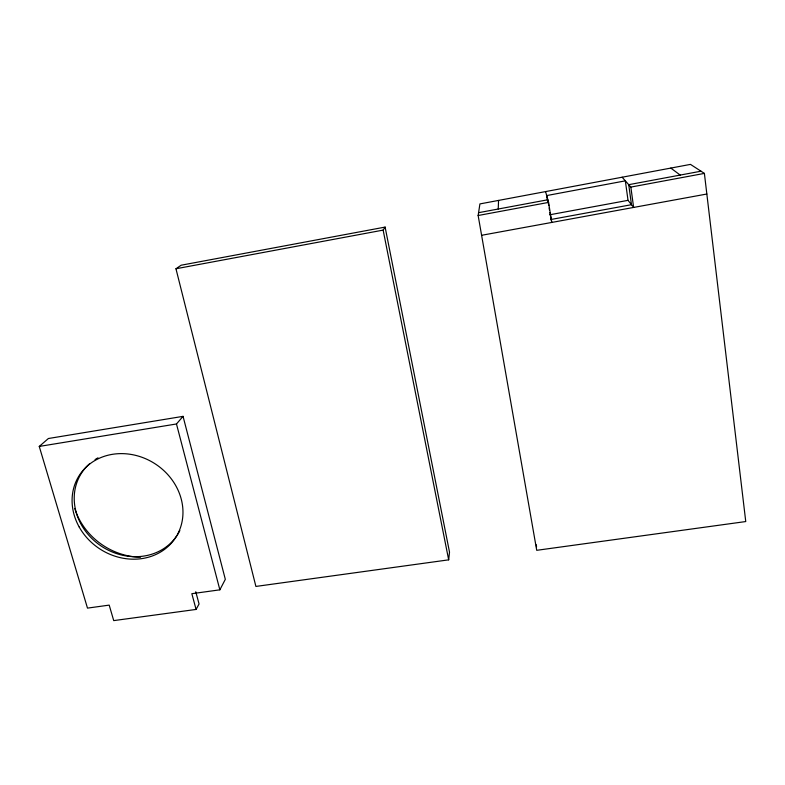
<?xml version="1.0" encoding="UTF-8"?>
<svg xmlns="http://www.w3.org/2000/svg" width="785" height="785" viewBox="0 0 785 785"><rect width="100%" height="100%" fill="white"/><g stroke="black" fill="none" stroke-linecap="round" stroke-linejoin="round"><path stroke-width="1.18" d="M498.23 209.026L498.553 200.42M448.677 559.842L449.511 552.13L385.111 227.091L181.129 265.222L175.958 268.764L255.9 586.434L448.677 559.842L383.139 230.113L385.111 227.091M478.143 215.512L479.92 203.914L690.476 164.389L704.39 173.397L745.75 521.554L536.724 550.314L478.143 215.512L548.587 202.402L551.747 222.44L549.873 212.529M196.083 609.435L191.844 593.695L219.859 589.829L225.324 579.34L183.052 416.354L48.395 438.511L39.25 446.429L87.488 608.12L109.194 605.117L113.727 620.611L196.083 609.435L199.056 603.989L195.769 591.733M39.25 446.429L176.478 423.978L183.052 416.354M175.958 268.764L383.139 230.113M478.575 212.686L547.861 199.763L548.774 205.572M701.005 171.199L628.726 184.681L631.474 204.699L550.962 219.486M622.132 177.214L630.846 187.085L704.39 173.397M549.716 214.786L628.029 200.342L633.632 207.436L630.846 187.085M481.607 235.294L706.843 194.023M670.822 168.078L680.202 175.084M545.585 191.589L548.587 202.402M176.478 423.978L219.859 589.829M549.137 207.888L549.5 210.203M547.636 201.568L546.694 195.563L625.341 180.844L628.029 200.342M536.381 544.839L536.518 547.027M176.861 535.733A57.04 50.534 33.2 0 1 95.947 542.16A57.04 50.534 33.2 0 1 89.667 463.67M95.063 459.598A57.04 50.534 33.2 0 1 97.997 457.841M179.853 530.552A57.04 50.534 33.2 0 1 177.508 534.742M140.584 557.232A65.076 57.815 33.3 0 1 74.742 508.494M79.216 527.039A57.325 50.74 33.1 0 0 175.241 538.176A57.325 50.74 33.1 0 0 128.092 454.005A57.325 50.74 33.1 0 0 79.216 527.039"/></g></svg>
